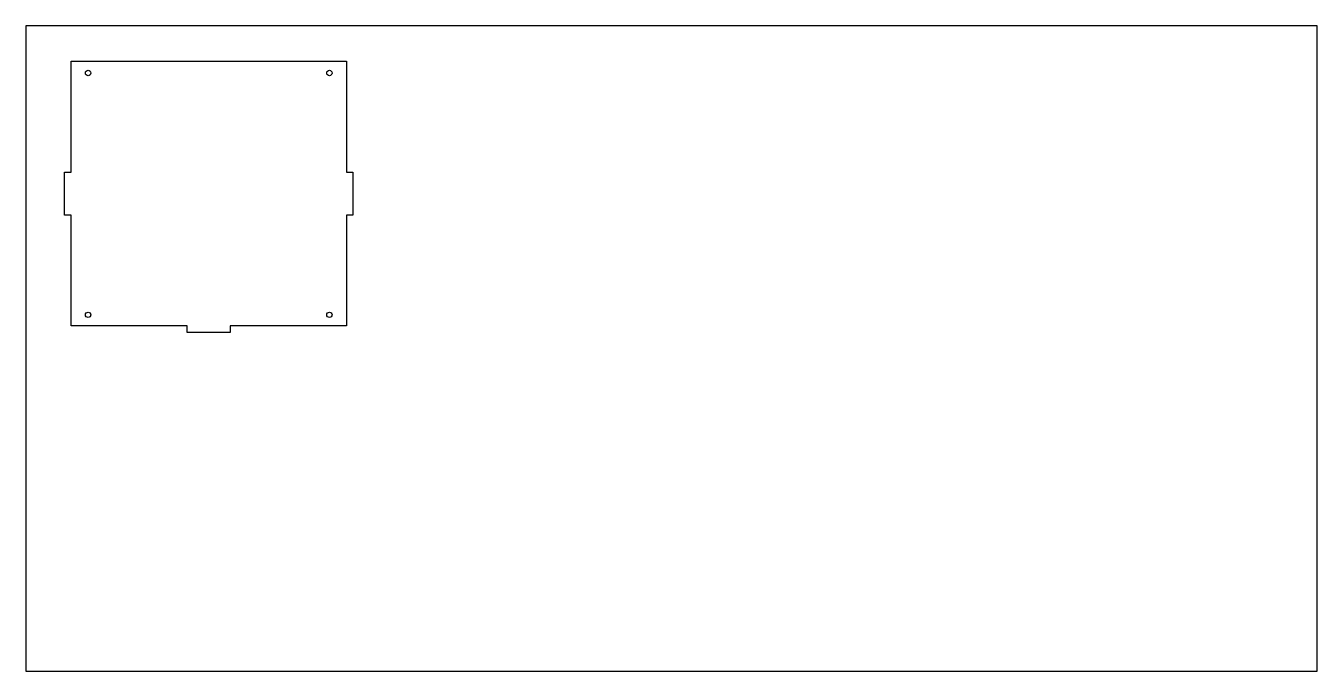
# Model space of a CAD drawing. Extents: x 3394 to 3994, y 1833 to 2133.
import ezdxf

# ---------------------------------------------------------------- set-up
doc = ezdxf.new("R2010")
doc.units = 0
doc.layers.add('CORTE_LASER', color=7, linetype='CONTINUOUS')

msp = doc.modelspace()

# ---------------------------------------------------------------- linework, layer by layer
at = {"layer": 'CORTE_LASER'}
for points in [[(3394, 1833), (3994, 1833), (3994, 2133), (3394, 2133)], [(3415, 2065), (3415, 2116.5), (3543, 2116.5), (3543, 2065), (3546, 2065), (3546, 2045), (3543, 2045), (3543, 1993.5), (3489, 1993.5), (3489, 1990.5), (3469, 1990.5), (3469, 1993.5), (3415, 1993.5), (3415, 2045), (3412, 2045), (3412, 2065)]]:
    msp.add_lwpolyline(points, close=True, dxfattribs=at)
for centre in [(3422.94, 2111.06), (3535.06, 2111.06), (3422.94, 1998.64), (3535.06, 1998.64)]:
    msp.add_circle(centre, 1.25, dxfattribs=at)

doc.saveas('drawing.dxf')
